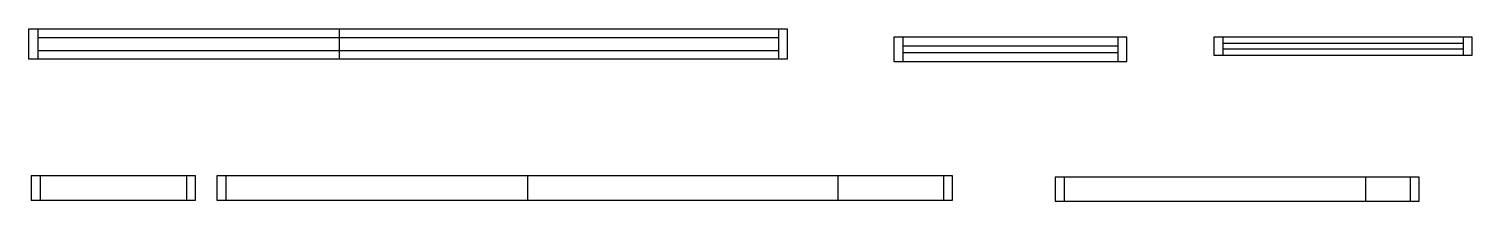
# Model space of a CAD drawing. Header units: metres. Extents: x 1680 to 2814, y 16768 to 16903.
import ezdxf

# ---------------------------------------------------------------- set-up
doc = ezdxf.new("R2010")
doc.units = ezdxf.units.M
for name, color, linetype in [('Painéis', 7, 'Continuous'), ('SARR_2.2x7', 7, 'Continuous'), ('SARR_EDITAR', 7, 'Continuous')]:
    doc.layers.add(name, color=color, linetype=linetype)

msp = doc.modelspace()

# ---------------------------------------------------------------- linework, layer by layer
at = {"layer": 'Painéis', "color": 7, "lineweight": 25}
for p, q in [((2071.9, 16787.5), (2071.9, 16768.5)), ((2315.9, 16787.5), (2315.9, 16768.5)), ((2730.7, 16767.6), (2730.7, 16786.6))]:
    msp.add_line(p, q, dxfattribs=at)
for points in [[(1924.2, 16879.4), (1680.2, 16879.4), (1680.2, 16903.4), (1924.2, 16903.4)], [(2168.2, 16879.4), (1924.2, 16879.4), (1924.2, 16903.4), (2168.2, 16903.4)], [(2168.2, 16903.4), (2276.2, 16903.4), (2276.2, 16879.4), (2168.2, 16879.4)], [(2359.9, 16896.7), (2359.9, 16877.7), (2542.9, 16877.7), (2542.9, 16896.7), (2359.9, 16896.7)], [(2611.4, 16896.7), (2611.4, 16882.7), (2814.4, 16882.7), (2814.4, 16896.7), (2611.4, 16896.7)], [(1682, 16787.5), (1682, 16768.5), (1811, 16768.5), (1811, 16787.5), (1682, 16787.5)], [(1827.9, 16787.5), (1827.9, 16768.5), (2405.9, 16768.5), (2405.9, 16787.5), (1827.9, 16787.5)], [(2486.7, 16786.6), (2486.7, 16767.6), (2772.7, 16767.6), (2772.7, 16786.6), (2486.7, 16786.6)]]:
    msp.add_lwpolyline(points, dxfattribs=at)
at = {"layer": 'SARR_2.2x7', "color": 7, "lineweight": 25}
for p, q in [((1687.2, 16903.4), (1687.2, 16879.4)), ((2269.2, 16903.4), (2269.2, 16879.4)), ((1924.2, 16896.4), (1687.2, 16896.4)), ((2168.2, 16896.4), (1924.2, 16896.4)), ((2269.2, 16896.4), (2168.2, 16896.4)), ((2366.9, 16896.7), (2366.9, 16877.7)), ((2535.9, 16889.7), (2366.9, 16889.7)), ((2535.9, 16896.7), (2535.9, 16877.7)), ((2618.4, 16896.7), (2618.4, 16882.7)), ((2807.4, 16896.7), (2807.4, 16882.7)), ((1687.2, 16886.4), (1924.2, 16886.4)), ((1924.2, 16886.4), (2168.2, 16886.4)), ((2168.2, 16886.4), (2269.2, 16886.4)), ((2366.9, 16884.7), (2535.9, 16884.7)), ((1689, 16787.5), (1689, 16768.5)), ((1804, 16787.5), (1804, 16768.5)), ((1834.9, 16787.5), (1834.9, 16768.5)), ((2398.9, 16787.5), (2398.9, 16768.5)), ((2493.7, 16786.6), (2493.7, 16767.6)), ((2765.7, 16786.6), (2765.7, 16767.6))]:
    msp.add_line(p, q, dxfattribs=at)
at = {"layer": 'SARR_EDITAR', "color": 7, "lineweight": 25}
for p, q in [((2807.4, 16891.7), (2618.4, 16891.7)), ((2618.4, 16887.7), (2807.4, 16887.7))]:
    msp.add_line(p, q, dxfattribs=at)

doc.saveas('drawing.dxf')
